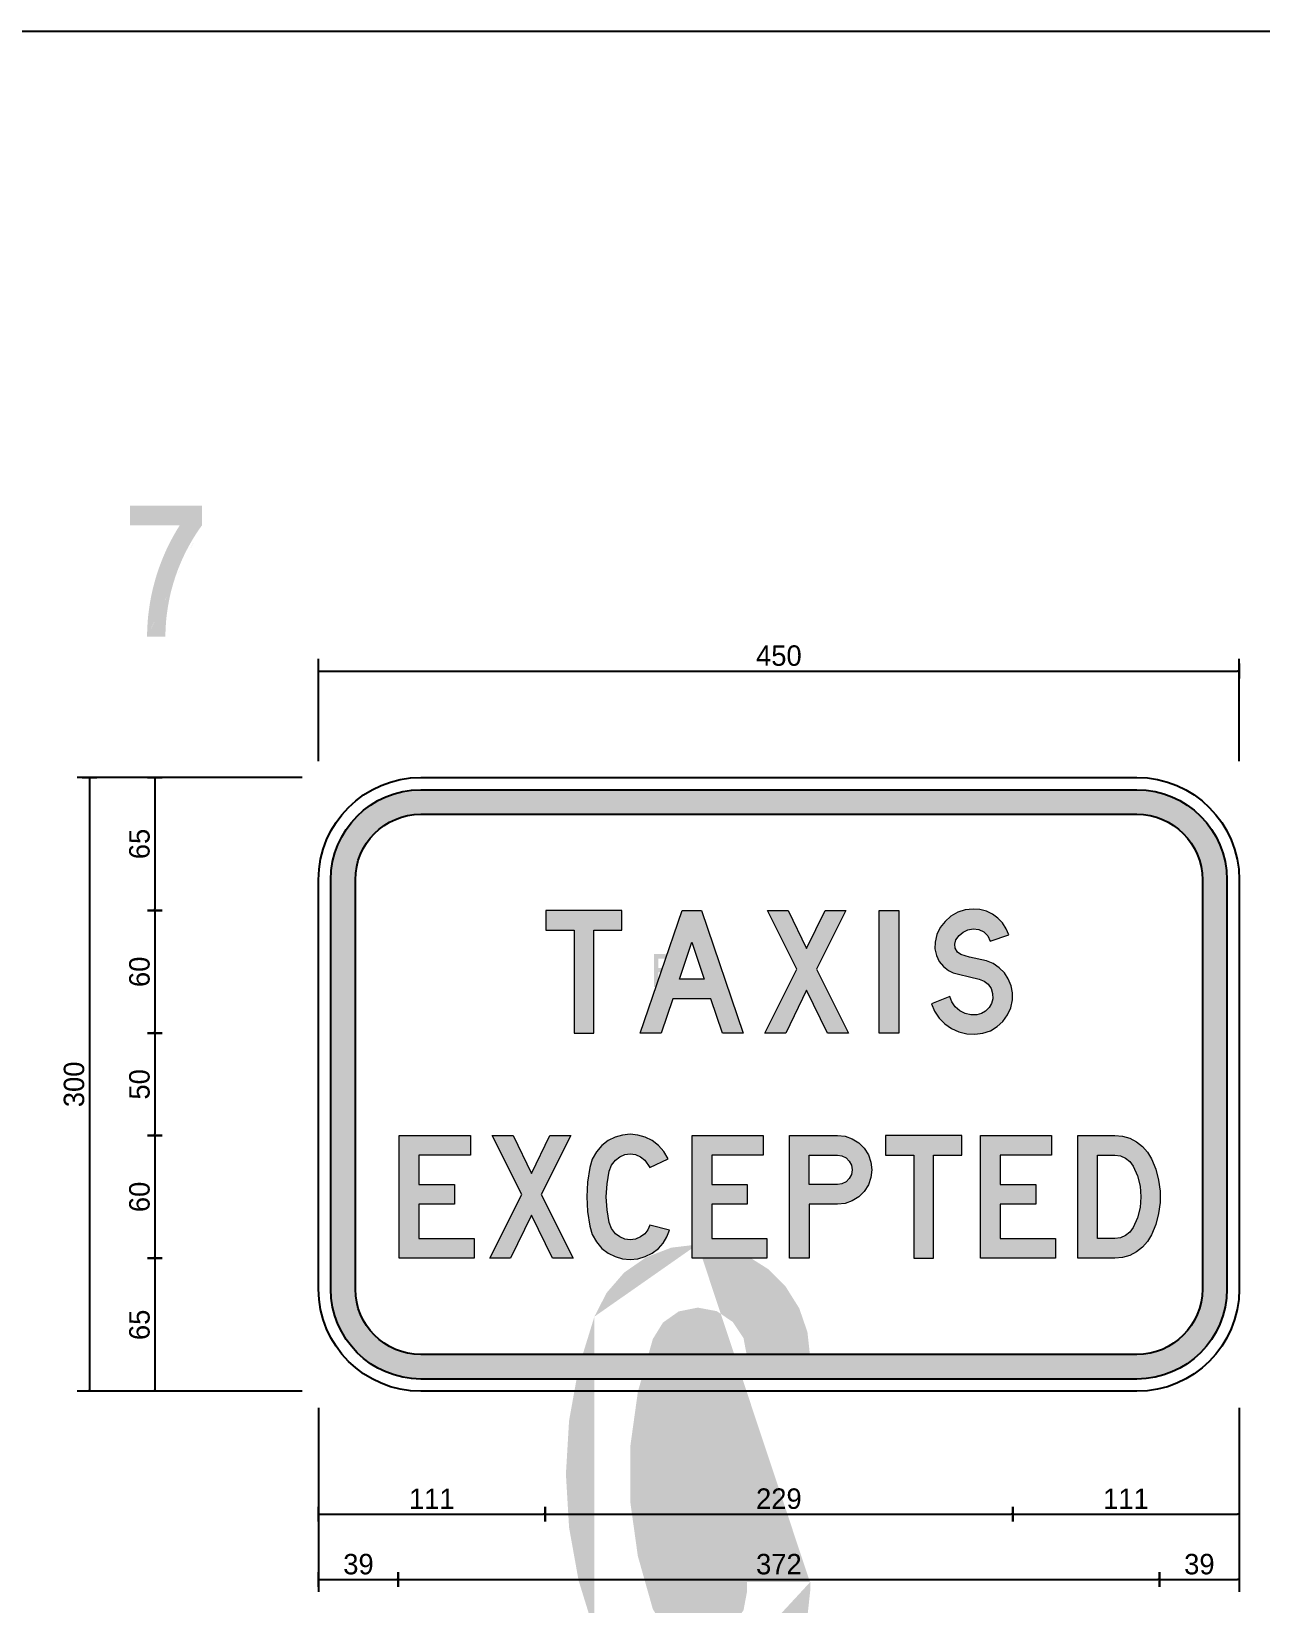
# Model space of a CAD drawing. Extents: x 0 to 1038, y -1303 to 297.
# Drawn here: x 159.3 to 309.5, y 100.4 to 292.5 of the extents above; entities that cross this region are included whole.
import ezdxf
from ezdxf.enums import TextEntityAlignment as Align

# ---------------------------------------------------------------- set-up
doc = ezdxf.new("R2010")
doc.units = 0
doc.linetypes.add('CENTERX2', pattern=[101.6, 63.5, -12.7, 12.7, -12.7])
doc.layers.get('0').update_dxf_attribs({"linetype": 'CONTINUOUS'})
doc.layers.get('DEFPOINTS').update_dxf_attribs({"linetype": 'CONTINUOUS'})
for name, color, linetype in [('GREEN', 84, 'CONTINUOUS'), ('L25', 1, 'CONTINUOUS'), ('L35', 3, 'CONTINUOUS'), ('T25', 1, 'CONTINUOUS'), ('TBLK18', 4, 'CONTINUOUS'), ('TBLK25', 1, 'CONTINUOUS'), ('TBLK35', 3, 'CONTINUOUS'), ('TBLK50', 7, 'CONTINUOUS')]:
    doc.layers.add(name, color=color, linetype=linetype)
doc.styles.add('ISO', font='iso3098b.shx')
doc.dimstyles.new('signsdim', dxfattribs={"dimtxt": 2.5, "dimasz": 0.2, "dimexe": 1.5, "dimexo": 2, "dimtad": 1, "dimlfac": 4, "dimrnd": 1, "dimtxsty": 'Standard', "dimblk": 'SGNDIM', "dimcen": 2.5, "dimse2": 1, "dimadec": 0, "dimazin": 0, "dimtfac": 1, "dimtix": 1, "dimtmove": 0, "dimatfit": 3, "dimfxl": 1, "dimarcsym": 0})

# ---------------------------------------------------------------- blocks, each defined once
blk = doc.blocks.new('A3BBLK')
at = {"layer": 'TBLK50'}
blk.add_line((415.5, 292.5), (13, 292.5), dxfattribs=at)
blk = doc.blocks.new('a3_in_vtblk std dwg')
blk.add_blockref('A3BBLK', (0, 0))
at = {"layer": 'TBLK18', "style": 'ISO'}
blk.add_attdef('MR_DIRECTORATE', text='', height=1.5, dxfattribs=at).set_placement((381.5, 68.12), align=Align.CENTER)
for tag, p in [('STREET_NAME', (355.51, 62.1)), ('SUBURB_POSTCODE', (388.49, 62.1)), ('TELEPHONE_NO.', (368.31, 59.84)), ('FAX_NO.', (393.56, 59.84))]:
    blk.add_attdef(tag, p, '', height=1.5, dxfattribs=at)
at = {"layer": 'TBLK25', "style": 'ISO'}
for tag, height, p in [('MR_BRANCH', 2, (381.5, 65.2)), ('ROAD_SECTION', 1.75, (384.5, 29.16)), ('SLK', 1.75, (384.5, 26.11)), ('CHAINAGE', 1.75, (384.5, 19.21))]:
    blk.add_attdef(tag, text='', height=height, dxfattribs=at).set_placement(p, align=Align.CENTER)
for tag, p, height in [('FILE_NUMBER', (371.77, 54.24), 2.5), ('DESIGNED_/_DRAWN', (371.77, 49.49), 2), ('VERIFIED', (371.77, 44.49), 2), ('APPROVED', (371.77, 39.49), 2), ('LOCAL_AUTHORITY', (370.48, 16.73), 1.25)]:
    blk.add_attdef(tag, p, '', height=height, dxfattribs=at)
at = {"layer": 'TBLK35', "style": 'ISO', "width": 0.9}
for tag, p in [('ROAD_PROJECT&NUMBER', (384.5, 32.23)), ('DRAWING_DESCRIPTION', (384.5, 22.29))]:
    blk.add_attdef(tag, text='', height=2.5, dxfattribs=at).set_placement(p, align=Align.CENTER)
at = {"layer": 'TBLK50', "style": 'ISO'}
blk.add_attdef('MRWA_DRG_NUMBER', (356.29, 6.08), '', height=5, dxfattribs=at)
blk = doc.blocks.new('SGNDIM')
for p, q in [((0, 0), (-1, 0)), ((0, 4.5), (0, -4.5))]:
    blk.add_line(p, q)
blk = doc.blocks.new('*D53')
at = {"layer": 'DEFPOINTS', "color": 0, "transparency": 16777216}
for p in [(306.89, 214.36), (194.39, 201.36), (306.89, 201.36)]:
    blk.add_point(p, dxfattribs=at)
at = {"layer": 'T25', "color": 0, "lineweight": -2, "transparency": 16777216}
for p, q in [((194.39, 203.36), (194.39, 215.86)), ((306.89, 203.36), (306.89, 215.86)), ((194.59, 214.36), (306.69, 214.36))]:
    blk.add_line(p, q, dxfattribs=at)
at = {"layer": 'T25', "color": 0, "lineweight": -2, "transparency": 16777216, "xscale": 0.2, "yscale": 0.2, "zscale": 0.2, "rotation": 180}
blk.add_blockref('SGNDIM', (194.39, 214.36), dxfattribs=at)
at = {"layer": 'T25', "color": 0, "lineweight": -2, "transparency": 16777216, "xscale": 0.2, "yscale": 0.2, "zscale": 0.2}
blk.add_blockref('SGNDIM', (306.89, 214.36), dxfattribs=at)
at = {"layer": 'T25', "color": 0, "transparency": 16777216, "insert": (250.64, 216.23), "char_height": 2.5, "attachment_point": 5}
blk.add_mtext('450', dxfattribs=at)
blk = doc.blocks.new('*D54')
at = {"layer": 'DEFPOINTS', "color": 0, "transparency": 16777216}
for p in [(194.39, 142.61), (174.39, 126.36), (194.39, 126.36)]:
    blk.add_point(p, dxfattribs=at)
at = {"layer": 'T25', "color": 0, "lineweight": -2, "transparency": 16777216}
for p, q in [((174.39, 142.41), (174.39, 126.56)), ((192.39, 126.36), (172.89, 126.36))]:
    blk.add_line(p, q, dxfattribs=at)
at = {"layer": 'T25', "color": 0, "lineweight": -2, "transparency": 16777216, "xscale": 0.2, "yscale": 0.2, "zscale": 0.2}
for p, rotation in [((174.39, 142.61), 90), ((174.39, 126.36), 270)]:
    blk.add_blockref('SGNDIM', p, dxfattribs=dict(at, rotation=rotation))
at = {"layer": 'T25', "color": 0, "transparency": 16777216, "insert": (172.52, 134.48), "char_height": 2.5, "attachment_point": 5, "rotation": 90}
blk.add_mtext('65', dxfattribs=at)
blk = doc.blocks.new('*D55')
at = {"layer": 'DEFPOINTS', "color": 0, "transparency": 16777216}
for p in [(194.39, 157.61), (174.39, 142.61), (194.39, 142.61)]:
    blk.add_point(p, dxfattribs=at)
at = {"layer": 'T25', "color": 0, "lineweight": -2, "transparency": 16777216}
blk.add_line((174.39, 157.41), (174.39, 142.81), dxfattribs=at)
at = {"layer": 'T25', "color": 0, "lineweight": -2, "transparency": 16777216, "xscale": 0.2, "yscale": 0.2, "zscale": 0.2}
for p, rotation in [((174.39, 157.61), 90), ((174.39, 142.61), 270)]:
    blk.add_blockref('SGNDIM', p, dxfattribs=dict(at, rotation=rotation))
at = {"layer": 'T25', "color": 0, "transparency": 16777216, "insert": (172.52, 150.11), "char_height": 2.5, "attachment_point": 5, "rotation": 90}
blk.add_mtext('60', dxfattribs=at)
blk = doc.blocks.new('*D56')
at = {"layer": 'DEFPOINTS', "color": 0, "transparency": 16777216}
for p in [(194.39, 170.11), (174.39, 157.61), (194.39, 157.61)]:
    blk.add_point(p, dxfattribs=at)
at = {"layer": 'T25', "color": 0, "lineweight": -2, "transparency": 16777216}
blk.add_line((174.39, 169.91), (174.39, 157.81), dxfattribs=at)
at = {"layer": 'T25', "color": 0, "lineweight": -2, "transparency": 16777216, "xscale": 0.2, "yscale": 0.2, "zscale": 0.2}
for p, rotation in [((174.39, 170.11), 90), ((174.39, 157.61), 270)]:
    blk.add_blockref('SGNDIM', p, dxfattribs=dict(at, rotation=rotation))
at = {"layer": 'T25', "color": 0, "transparency": 16777216, "insert": (172.52, 163.86), "char_height": 2.5, "attachment_point": 5, "rotation": 90}
blk.add_mtext('50', dxfattribs=at)
blk = doc.blocks.new('*D57')
at = {"layer": 'DEFPOINTS', "color": 0, "transparency": 16777216}
for p in [(194.39, 185.11), (174.39, 170.11), (194.39, 170.11)]:
    blk.add_point(p, dxfattribs=at)
at = {"layer": 'T25', "color": 0, "lineweight": -2, "transparency": 16777216}
blk.add_line((174.39, 184.91), (174.39, 170.31), dxfattribs=at)
at = {"layer": 'T25', "color": 0, "lineweight": -2, "transparency": 16777216, "xscale": 0.2, "yscale": 0.2, "zscale": 0.2}
for p, rotation in [((174.39, 185.11), 90), ((174.39, 170.11), 270)]:
    blk.add_blockref('SGNDIM', p, dxfattribs=dict(at, rotation=rotation))
at = {"layer": 'T25', "color": 0, "transparency": 16777216, "insert": (172.52, 177.61), "char_height": 2.5, "attachment_point": 5, "rotation": 90}
blk.add_mtext('60', dxfattribs=at)
blk = doc.blocks.new('*D58')
at = {"layer": 'DEFPOINTS', "color": 0, "transparency": 16777216}
for p in [(194.39, 201.36), (174.39, 185.11), (194.39, 185.11)]:
    blk.add_point(p, dxfattribs=at)
at = {"layer": 'T25', "color": 0, "lineweight": -2, "transparency": 16777216}
for p, q in [((192.39, 201.36), (172.89, 201.36)), ((174.39, 201.16), (174.39, 185.31))]:
    blk.add_line(p, q, dxfattribs=at)
at = {"layer": 'T25', "color": 0, "lineweight": -2, "transparency": 16777216, "xscale": 0.2, "yscale": 0.2, "zscale": 0.2}
for p, rotation in [((174.39, 201.36), 90), ((174.39, 185.11), 270)]:
    blk.add_blockref('SGNDIM', p, dxfattribs=dict(at, rotation=rotation))
at = {"layer": 'T25', "color": 0, "transparency": 16777216, "insert": (172.52, 193.23), "char_height": 2.5, "attachment_point": 5, "rotation": 90}
blk.add_mtext('65', dxfattribs=at)
blk = doc.blocks.new('*D59')
at = {"layer": 'DEFPOINTS', "color": 0, "transparency": 16777216}
for p in [(297.14, 126.36), (306.89, 126.36), (306.89, 103.36)]:
    blk.add_point(p, dxfattribs=at)
at = {"layer": 'T25', "color": 0, "lineweight": -2, "transparency": 16777216}
for p, q in [((306.89, 124.36), (306.89, 101.86)), ((297.34, 103.36), (306.69, 103.36))]:
    blk.add_line(p, q, dxfattribs=at)
at = {"layer": 'T25', "color": 0, "lineweight": -2, "transparency": 16777216, "xscale": 0.2, "yscale": 0.2, "zscale": 0.2, "rotation": 180}
blk.add_blockref('SGNDIM', (297.14, 103.36), dxfattribs=at)
at = {"layer": 'T25', "color": 0, "lineweight": -2, "transparency": 16777216, "xscale": 0.2, "yscale": 0.2, "zscale": 0.2}
blk.add_blockref('SGNDIM', (306.89, 103.36), dxfattribs=at)
at = {"layer": 'T25', "color": 0, "transparency": 16777216, "insert": (302.02, 105.23), "char_height": 2.5, "attachment_point": 5}
blk.add_mtext('39', dxfattribs=at)
blk = doc.blocks.new('*D47')
at = {"layer": 'DEFPOINTS', "color": 0, "transparency": 16777216}
for p in [(204.14, 126.36), (297.14, 126.36), (297.14, 103.36)]:
    blk.add_point(p, dxfattribs=at)
at = {"layer": 'T25', "color": 0, "lineweight": -2, "transparency": 16777216}
blk.add_line((204.34, 103.36), (296.94, 103.36), dxfattribs=at)
at = {"layer": 'T25', "color": 0, "lineweight": -2, "transparency": 16777216, "xscale": 0.2, "yscale": 0.2, "zscale": 0.2, "rotation": 180}
blk.add_blockref('SGNDIM', (204.14, 103.36), dxfattribs=at)
at = {"layer": 'T25', "color": 0, "lineweight": -2, "transparency": 16777216, "xscale": 0.2, "yscale": 0.2, "zscale": 0.2}
blk.add_blockref('SGNDIM', (297.14, 103.36), dxfattribs=at)
at = {"layer": 'T25', "color": 0, "transparency": 16777216, "insert": (250.64, 105.23), "char_height": 2.5, "attachment_point": 5}
blk.add_mtext('372', dxfattribs=at)
blk = doc.blocks.new('*D48')
at = {"layer": 'DEFPOINTS', "color": 0, "transparency": 16777216}
for p in [(194.39, 126.36), (204.14, 126.36), (204.14, 103.36)]:
    blk.add_point(p, dxfattribs=at)
at = {"layer": 'T25', "color": 0, "lineweight": -2, "transparency": 16777216}
for p, q in [((194.39, 124.36), (194.39, 101.86)), ((194.59, 103.36), (203.94, 103.36))]:
    blk.add_line(p, q, dxfattribs=at)
at = {"layer": 'T25', "color": 0, "lineweight": -2, "transparency": 16777216, "xscale": 0.2, "yscale": 0.2, "zscale": 0.2, "rotation": 180}
blk.add_blockref('SGNDIM', (194.39, 103.36), dxfattribs=at)
at = {"layer": 'T25', "color": 0, "lineweight": -2, "transparency": 16777216, "xscale": 0.2, "yscale": 0.2, "zscale": 0.2}
blk.add_blockref('SGNDIM', (204.14, 103.36), dxfattribs=at)
at = {"layer": 'T25', "color": 0, "transparency": 16777216, "insert": (199.27, 105.23), "char_height": 2.5, "attachment_point": 5}
blk.add_mtext('39', dxfattribs=at)
blk = doc.blocks.new('*D49')
at = {"layer": 'DEFPOINTS', "color": 0, "transparency": 16777216}
for p in [(279.21, 126.36), (306.89, 126.36), (306.89, 111.36)]:
    blk.add_point(p, dxfattribs=at)
at = {"layer": 'T25', "color": 0, "lineweight": -2, "transparency": 16777216}
for p, q in [((306.89, 124.36), (306.89, 109.86)), ((279.41, 111.36), (306.69, 111.36))]:
    blk.add_line(p, q, dxfattribs=at)
at = {"layer": 'T25', "color": 0, "lineweight": -2, "transparency": 16777216, "xscale": 0.2, "yscale": 0.2, "zscale": 0.2, "rotation": 180}
blk.add_blockref('SGNDIM', (279.21, 111.36), dxfattribs=at)
at = {"layer": 'T25', "color": 0, "lineweight": -2, "transparency": 16777216, "xscale": 0.2, "yscale": 0.2, "zscale": 0.2}
blk.add_blockref('SGNDIM', (306.89, 111.36), dxfattribs=at)
at = {"layer": 'T25', "color": 0, "transparency": 16777216, "insert": (293.05, 113.23), "char_height": 2.5, "attachment_point": 5}
blk.add_mtext('111', dxfattribs=at)
blk = doc.blocks.new('*D50')
at = {"layer": 'DEFPOINTS', "color": 0, "transparency": 16777216}
for p in [(222.07, 126.36), (279.21, 126.36), (279.21, 111.36)]:
    blk.add_point(p, dxfattribs=at)
at = {"layer": 'T25', "color": 0, "lineweight": -2, "transparency": 16777216}
blk.add_line((222.27, 111.36), (279.01, 111.36), dxfattribs=at)
at = {"layer": 'T25', "color": 0, "lineweight": -2, "transparency": 16777216, "xscale": 0.2, "yscale": 0.2, "zscale": 0.2, "rotation": 180}
blk.add_blockref('SGNDIM', (222.07, 111.36), dxfattribs=at)
at = {"layer": 'T25', "color": 0, "lineweight": -2, "transparency": 16777216, "xscale": 0.2, "yscale": 0.2, "zscale": 0.2}
blk.add_blockref('SGNDIM', (279.21, 111.36), dxfattribs=at)
at = {"layer": 'T25', "color": 0, "transparency": 16777216, "insert": (250.64, 113.23), "char_height": 2.5, "attachment_point": 5}
blk.add_mtext('229', dxfattribs=at)
blk = doc.blocks.new('*D51')
at = {"layer": 'DEFPOINTS', "color": 0, "transparency": 16777216}
for p in [(194.39, 126.36), (222.07, 126.36), (222.07, 111.36)]:
    blk.add_point(p, dxfattribs=at)
at = {"layer": 'T25', "color": 0, "lineweight": -2, "transparency": 16777216}
for p, q in [((194.39, 124.36), (194.39, 109.86)), ((194.59, 111.36), (221.87, 111.36))]:
    blk.add_line(p, q, dxfattribs=at)
at = {"layer": 'T25', "color": 0, "lineweight": -2, "transparency": 16777216, "xscale": 0.2, "yscale": 0.2, "zscale": 0.2, "rotation": 180}
blk.add_blockref('SGNDIM', (194.39, 111.36), dxfattribs=at)
at = {"layer": 'T25', "color": 0, "lineweight": -2, "transparency": 16777216, "xscale": 0.2, "yscale": 0.2, "zscale": 0.2}
blk.add_blockref('SGNDIM', (222.07, 111.36), dxfattribs=at)
at = {"layer": 'T25', "color": 0, "transparency": 16777216, "insert": (208.23, 113.23), "char_height": 2.5, "attachment_point": 5}
blk.add_mtext('111', dxfattribs=at)
blk = doc.blocks.new('*D52')
at = {"layer": 'DEFPOINTS', "color": 0, "transparency": 16777216}
for p in [(194.39, 201.36), (166.39, 126.36), (194.39, 126.36)]:
    blk.add_point(p, dxfattribs=at)
at = {"layer": 'T25', "color": 0, "lineweight": -2, "transparency": 16777216}
for p, q in [((192.39, 201.36), (164.89, 201.36)), ((166.39, 201.16), (166.39, 126.56)), ((192.39, 126.36), (164.89, 126.36))]:
    blk.add_line(p, q, dxfattribs=at)
at = {"layer": 'T25', "color": 0, "lineweight": -2, "transparency": 16777216, "xscale": 0.2, "yscale": 0.2, "zscale": 0.2}
for p, rotation in [((166.39, 201.36), 90), ((166.39, 126.36), 270)]:
    blk.add_blockref('SGNDIM', p, dxfattribs=dict(at, rotation=rotation))
at = {"layer": 'T25', "color": 0, "transparency": 16777216, "insert": (164.52, 163.86), "char_height": 2.5, "attachment_point": 5, "rotation": 90}
blk.add_mtext('300', dxfattribs=at)

msp = doc.modelspace()

# ---------------------------------------------------------------- hatches: boundary and pattern name
at = {"layer": 'GREEN'}
h = msp.add_hatch(color=256, dxfattribs=at)
h.paths.add_polyline_path([(254.467, 101.9465), (254.4412, 101.9465)], flags=16)
edge = h.paths.add_edge_path()
edge.add_line((246.76, 103.0549), (254.467, 103.0549))
edge.add_line((254.467, 103.0549), (254.467, 101.9465))
edge.add_line((254.1319, 98.8792), (254.467, 101.9465))
edge.add_line((254.1319, 98.8792), (253.1266, 95.9666))
edge.add_line((253.1266, 95.9666), (251.477, 93.3632))
edge.add_line((251.477, 93.3632), (249.3118, 91.1723))
edge.add_line((249.3118, 91.1723), (246.7085, 89.5226))
edge.add_line((246.7085, 89.5226), (243.7958, 88.5174))
edge.add_line((243.7958, 88.5174), (240.7285, 88.1823))
edge.add_line((240.7285, 88.1823), (237.4808, 88.5947))
edge.add_line((237.4808, 88.5947), (234.4135, 89.7546))
edge.add_line((234.4135, 89.7546), (231.7328, 91.6105))
edge.add_line((231.7328, 91.6105), (229.5934, 94.0849))
edge.add_line((229.5934, 94.0849), (228.0984, 96.9976))
edge.add_line((228.0984, 96.9976), (226.1652, 103.2611))
edge.add_line((226.1652, 103.2611), (225.0053, 109.705))
edge.add_line((225.0053, 109.705), (224.6187, 116.2521))
edge.add_line((224.6187, 116.2521), (225.0053, 122.7733))
edge.add_line((225.0053, 122.7733), (226.1652, 129.2172))
edge.add_line((226.1652, 129.2172), (228.0984, 135.4807))
edge.add_line((228.0984, 135.4807), (229.5934, 138.3934))
edge.add_line((229.5934, 138.3934), (231.7328, 140.8679))
edge.add_line((231.7328, 140.8679), (234.4135, 142.7237))
edge.add_line((234.4135, 142.7237), (237.4808, 143.9094))
edge.add_line((237.4808, 143.9094), (240.7285, 144.296))
edge.add_line((240.7285, 144.296), (243.7958, 143.9609))
edge.add_line((243.7958, 143.9609), (246.7085, 142.9557))
edge.add_line((246.7085, 142.9557), (249.3118, 141.306))
edge.add_line((249.3118, 141.306), (251.477, 139.1409))
edge.add_line((251.477, 139.1409), (253.1266, 136.5118))
edge.add_line((253.1266, 136.5118), (254.1319, 133.5991))
edge.add_line((254.1319, 133.5991), (254.467, 130.5318))
edge.add_line((254.467, 130.5318), (246.76, 130.5318))
edge.add_line((246.76, 130.5318), (246.3218, 132.8516))
edge.add_line((246.3218, 132.8516), (245.0073, 134.8363))
edge.add_line((245.0073, 134.8363), (243.0483, 136.1509))
edge.add_line((243.0483, 136.1509), (240.7285, 136.5891))
edge.add_line((240.7285, 136.5891), (238.4087, 136.1251))
edge.add_line((238.4087, 136.1251), (236.4755, 134.759))
edge.add_line((236.4755, 134.759), (235.2383, 132.7485))
edge.add_line((235.2383, 132.7485), (233.4082, 126.2788))
edge.add_line((233.4082, 126.2788), (232.4803, 119.6029))
edge.add_line((232.4803, 119.6029), (232.4803, 112.8754))
edge.add_line((232.4803, 112.8754), (233.4082, 106.2253))
edge.add_line((233.4082, 106.2253), (235.2383, 99.7556))
edge.add_line((235.2383, 99.7556), (236.4755, 97.7193))
edge.add_line((236.4755, 97.7193), (238.4087, 96.379))
edge.add_line((238.4087, 96.379), (240.7285, 95.8892))
edge.add_line((240.7285, 95.8892), (243.0483, 96.3532))
edge.add_line((243.0483, 96.3532), (245.0073, 97.6678))
edge.add_line((245.0073, 97.6678), (246.3218, 99.6267))
edge.add_line((246.3218, 99.6267), (246.76, 101.9465))
edge.add_line((246.76, 101.9465), (246.76, 103.0549))
edge = h.paths.add_edge_path(flags=16)
edge.add_line((254.467, 103.0549), (254.4412, 103.0549))
edge.add_line((240.7285, 144.296), (240.7027, 144.296))
edge.add_line((228.0984, 135.4807), (228.0726, 135.4807))
edge.add_line((228.0984, 96.9976), (228.0726, 96.9976))
edge.add_line((240.7285, 88.1823), (240.7027, 88.1823))
at = {"layer": 'L25'}
h = msp.add_hatch(color=256, dxfattribs=at)
edge = h.paths.add_edge_path()
edge.add_line((195.8924, 138.8591), (195.8924, 188.8591))
edge.add_arc((206.8924, 188.8591), 11, 90, 180, ccw=False)
edge.add_line((206.8924, 199.8591), (294.3924, 199.8591))
edge.add_arc((294.3924, 188.8591), 11, 0, 90, ccw=False)
edge.add_line((305.3924, 188.8591), (305.3924, 138.8591))
edge.add_arc((294.3924, 138.8591), 11, -90, 0, ccw=False)
edge.add_line((294.3924, 127.8591), (206.8924, 127.8591))
edge.add_arc((206.8924, 138.8591), 11, 180, 270, ccw=False)
edge = h.paths.add_edge_path(flags=16)
edge.add_line((198.8924, 138.8591), (198.8924, 188.8591))
edge.add_arc((206.8924, 188.8591), 8, 90, 180, ccw=False)
edge.add_line((206.8924, 196.8591), (294.3924, 196.8591))
edge.add_arc((294.3924, 188.8591), 8, 0, 90, ccw=False)
edge.add_line((302.3924, 188.8591), (302.3924, 138.8591))
edge.add_arc((294.3924, 138.8591), 8, -90, 0, ccw=False)
edge.add_line((294.3924, 130.8591), (206.8924, 130.8591))
edge.add_arc((206.8924, 138.8591), 8, 180, 270, ccw=False)
h = msp.add_hatch(color=256, dxfattribs=at)
h.paths.add_polyline_path([(262.8951, 185.1194), (265.2906, 185.1194), (265.2906, 170.1209), (262.8951, 170.1209)])
h.paths.add_polyline_path([(249.2376, 185.1194), (251.7894, 185.1194), (254.0288, 180.4584), (256.2812, 185.1194), (258.833, 185.1194), (255.2266, 177.9196), (259.1324, 170.1209), (256.5806, 170.1209), (254.0288, 175.3678), (251.49, 170.1209), (248.9382, 170.1209), (252.831, 177.9196)])
h.paths.add_polyline_path([(233.7054, 170.1209), (238.809, 185.1194), (241.2046, 185.1194), (246.2952, 170.1209), (243.7564, 170.1209), (242.3243, 174.3132), (237.6763, 174.3132), (236.2572, 170.1209)])
h.paths.add_polyline_path([(241.504, 176.7088), (238.5096, 176.7088), (240.0068, 181.2135)], flags=16)
h.paths.add_polyline_path([(222.1701, 185.1194), (222.1701, 182.7108), (225.6203, 182.7108), (225.6203, 170.1209), (228.0159, 170.1209), (228.0159, 182.7108), (231.466, 182.7108), (231.466, 185.1194)])
h.paths.add_polyline_path([(274.3782, 185.2626), (273.4148, 185.1714), (272.5034, 184.885), (271.6702, 184.4163), (270.9411, 183.7784), (270.3682, 183.0232), (269.9516, 182.1509), (269.7303, 181.2135), (269.7173, 180.4063), (269.8865, 179.6121), (270.238, 178.883), (270.7458, 178.2581), (271.3838, 177.7634), (271.9566, 177.4769), (272.5816, 177.3207), (273.9226, 177.0082), (275.1203, 176.7088), (275.7192, 176.4744), (276.214, 176.0838), (276.5785, 175.5631), (276.7608, 174.9512), (276.7738, 174.3132), (276.6176, 173.7403), (276.3312, 173.2326), (275.9015, 172.816), (275.3938, 172.5165), (274.8209, 172.3603), (274.1048, 172.3473), (273.3888, 172.5165), (272.7378, 172.855), (272.191, 173.3367), (271.7874, 173.9356), (271.527, 174.6126), (269.2746, 173.7143), (269.6652, 172.7899), (270.212, 171.9567), (270.902, 171.2536), (271.7223, 170.6808), (272.6206, 170.2641), (273.5971, 170.0298), (274.5866, 169.9777), (275.576, 170.1209), (276.4874, 170.4204), (277.3206, 170.9151), (278.0237, 171.5531), (278.5835, 172.3473), (278.9741, 173.2196), (279.1694, 174.17), (279.1694, 175.0553), (279.0132, 175.9146), (278.6747, 176.7348), (278.1929, 177.4769), (277.568, 178.1149), (276.8389, 178.6096), (276.0187, 178.9612), (273.9226, 179.4168), (272.881, 179.7163), (272.4514, 180.0288), (272.191, 180.4844), (272.1259, 181.0052), (272.2821, 181.513), (272.6597, 182.0468), (273.1544, 182.4634), (273.7403, 182.7368), (274.3782, 182.867), (275.0683, 182.7889), (275.6932, 182.4894), (276.1749, 181.9947), (276.4744, 181.3698), (278.7267, 182.1119), (278.4273, 182.88), (277.9846, 183.5831), (277.4118, 184.182), (276.7478, 184.6637), (276.0057, 185.0152), (275.1985, 185.2235)])
h = msp.add_hatch(color=256, dxfattribs=at)
h.paths.add_polyline_path([(215.6213, 157.6222), (218.1731, 157.6222), (220.4125, 152.9612), (222.6649, 157.6222), (225.2167, 157.6222), (221.6103, 150.4224), (225.5161, 142.6108), (222.9643, 142.6108), (220.4125, 147.8706), (217.8607, 142.6108), (215.3219, 142.6108), (219.2147, 150.4224)])
h.paths.add_polyline_path([(204.2553, 157.6222), (212.9523, 157.6222), (212.9523, 155.2136), (206.6639, 155.2136), (206.6639, 151.6202), (210.9994, 151.6202), (210.9994, 149.2116), (206.6639, 149.2116), (206.6639, 145.0194), (213.408, 145.0194), (213.408, 142.6108), (204.2553, 142.6108)])
h.paths.add_polyline_path([(275.2766, 157.6222), (283.9736, 157.6222), (283.9736, 155.2136), (277.6852, 155.2136), (277.6852, 151.6202), (282.0207, 151.6202), (282.0207, 149.2116), (277.6852, 149.2116), (277.6852, 145.0194), (284.4293, 145.0194), (284.4293, 142.6108), (275.2766, 142.6108)])
h.paths.add_polyline_path([(263.6892, 157.6222), (263.6892, 155.2136), (267.1394, 155.2136), (267.1394, 142.6108), (269.535, 142.6108), (269.535, 155.2136), (272.9852, 155.2136), (272.9852, 157.6222)])
h.paths.add_polyline_path([(240.0328, 157.6222), (248.7299, 157.6222), (248.7299, 155.2136), (242.4284, 155.2136), (242.4284, 151.6202), (246.7769, 151.6202), (246.7769, 149.2116), (242.4284, 149.2116), (242.4284, 145.0194), (249.1725, 145.0194), (249.1725, 142.6108), (240.0328, 142.6108)])
h.paths.add_polyline_path([(291.6942, 142.6108), (287.1894, 142.6108), (287.1894, 157.6222), (291.6942, 157.6222), (292.6185, 157.5311), (293.5169, 157.2707), (294.3501, 156.8411), (295.0922, 156.2682), (295.7042, 155.5651), (296.1859, 154.771), (296.7067, 153.495), (297.0452, 152.1671), (297.2274, 150.8), (297.2274, 149.433), (297.0452, 148.0659), (296.7067, 146.7379), (296.1859, 145.462), (295.7042, 144.6548), (295.0922, 143.9648), (294.3501, 143.3919), (293.5169, 142.9623), (292.6185, 142.7019)])
h.paths.add_polyline_path([(291.6942, 145.0194), (289.585, 145.0194), (289.585, 155.2136), (291.6942, 155.2136), (292.3712, 155.1225), (292.9961, 154.8491), (293.5299, 154.4194), (293.9335, 153.8596), (294.4543, 152.6748), (294.7798, 151.4119), (294.8839, 150.11), (294.7798, 148.821), (294.4543, 147.5582), (293.9335, 146.3604), (293.5299, 145.8135), (292.9961, 145.3839), (292.3712, 145.1105)], flags=16)
h.paths.add_polyline_path([(257.7914, 151.6202), (254.3413, 151.6202), (254.3413, 155.2136), (257.7914, 155.2136), (258.3513, 155.1355), (258.846, 154.8751), (259.2496, 154.4715), (259.497, 153.9768), (259.5881, 153.4169), (259.497, 152.8571), (259.2496, 152.3493), (258.846, 151.9587), (258.3513, 151.6984)], flags=16)
h.paths.add_polyline_path([(257.7914, 149.2116), (254.3413, 149.2116), (254.3413, 142.6108), (251.9457, 142.6108), (251.9457, 157.6222), (257.7914, 157.6222), (258.7288, 157.5181), (259.6141, 157.2056), (260.4083, 156.7109), (261.0723, 156.0469), (261.5801, 155.2397), (261.8926, 154.3543), (261.9837, 153.4169), (261.8926, 152.4795), (261.5801, 151.5942), (261.0723, 150.787), (260.4083, 150.123), (259.6141, 149.6283), (258.7288, 149.3158)])
h.paths.add_polyline_path([(237.1165, 154.771), (236.5957, 155.6433), (235.9187, 156.4114), (235.1636, 156.9973), (234.3173, 157.4139), (233.4059, 157.6743), (232.4685, 157.7654), (231.5311, 157.6743), (230.6198, 157.4139), (229.7735, 156.9973), (229.0184, 156.4114), (228.3413, 155.6302), (227.8336, 154.7189), (227.5211, 153.7164), (227.2737, 151.9197), (227.1826, 150.11), (227.2737, 148.3133), (227.5211, 146.5166), (227.8336, 145.5141), (228.3413, 144.6027), (229.0184, 143.8216), (229.7735, 143.2357), (230.6198, 142.8191), (231.5311, 142.5587), (232.4685, 142.4675), (233.4059, 142.5587), (234.3173, 142.8191), (235.1636, 143.2357), (235.9187, 143.8216), (236.5046, 144.4725), (236.9602, 145.2407), (237.2727, 146.0609), (234.8641, 146.6728), (234.6428, 146.1), (234.2652, 145.6183), (233.7444, 145.2147), (233.1325, 144.9543), (232.4685, 144.8631), (231.8175, 144.9543), (231.1926, 145.2147), (230.6718, 145.6183), (230.2031, 146.2432), (229.9167, 146.9723), (229.6433, 148.5346), (229.5522, 150.11), (229.6433, 151.6984), (229.9167, 153.2607), (230.2031, 153.9898), (230.6718, 154.6147), (231.1926, 155.0183), (231.8175, 155.2787), (232.4685, 155.3698), (233.1325, 155.2787), (233.7444, 155.0183), (234.2652, 154.6147), (234.8641, 153.7164)])
at = {"layer": 'TBLK25', "linetype": 'CENTERX2'}
h = msp.add_hatch(color=256, dxfattribs=at)
h.paths.add_polyline_path([(175.6786, 218.5738), (175.6721, 218.5738)], flags=16)
edge = h.paths.add_edge_path()
edge.add_line((175.6851, 219.0423), (175.6786, 218.5738))
edge.add_line((173.4404, 218.5738), (175.6786, 218.5738))
edge.add_line((173.4404, 218.5738), (173.4469, 219.0683))
edge.add_line((173.4469, 219.0683), (173.4664, 219.5628))
edge.add_line((173.4664, 219.5628), (173.4925, 220.0573))
edge.add_line((173.4925, 220.0573), (173.525, 220.5518))
edge.add_line((173.525, 220.5518), (173.5705, 221.0463))
edge.add_line((173.5705, 221.0463), (173.6291, 221.5343))
edge.add_line((173.6291, 221.5343), (173.6942, 222.0288))
edge.add_line((173.6942, 222.0288), (173.7657, 222.5168))
edge.add_line((173.7657, 222.5168), (173.8503, 223.0048))
edge.add_line((173.8503, 223.0048), (173.9414, 223.4927))
edge.add_line((173.9414, 223.4927), (174.0455, 223.9742))
edge.add_line((174.0455, 223.9742), (174.1561, 224.4622))
edge.add_line((174.1561, 224.4622), (174.2797, 224.9372))
edge.add_line((174.2797, 224.9372), (174.4099, 225.4187))
edge.add_line((174.4099, 225.4187), (174.5465, 225.8936))
edge.add_line((174.5465, 225.8936), (174.6962, 226.3686))
edge.add_line((174.6962, 226.3686), (174.8523, 226.8371))
edge.add_line((174.8523, 226.8371), (175.0215, 227.299))
edge.add_line((175.0215, 227.299), (175.1972, 227.761))
edge.add_line((175.1972, 227.761), (175.3858, 228.223))
edge.add_line((175.3858, 228.223), (175.5745, 228.6784))
edge.add_line((175.5745, 228.6784), (175.7762, 229.1339))
edge.add_line((175.7762, 229.1339), (175.9909, 229.5763))
edge.add_line((175.9909, 229.5763), (176.2122, 230.0253))
edge.add_line((176.2122, 230.0253), (176.4399, 230.4612))
edge.add_line((176.4399, 230.4612), (176.6741, 230.8971))
edge.add_line((176.6741, 230.8971), (176.9214, 231.3266))
edge.add_line((176.9214, 231.3266), (177.1751, 231.7495))
edge.add_line((177.1751, 231.7495), (177.4354, 232.1724))
edge.add_line((177.4354, 232.1724), (171.3648, 232.1724))
edge.add_line((171.3648, 232.1724), (171.3648, 234.5733))
edge.add_line((171.3648, 234.5733), (180.1551, 234.5733))
edge.add_line((180.1551, 234.5733), (180.1551, 232.1724))
edge.add_line((180.1551, 232.1724), (179.8818, 231.7885))
edge.add_line((179.8818, 231.7885), (179.6216, 231.4046))
edge.add_line((179.6216, 231.4046), (179.3613, 231.0077))
edge.add_line((179.3613, 231.0077), (179.1141, 230.6109))
edge.add_line((179.1141, 230.6109), (178.8733, 230.2074))
edge.add_line((178.8733, 230.2074), (178.6391, 229.804))
edge.add_line((178.6391, 229.804), (178.4114, 229.3876))
edge.add_line((178.4114, 229.3876), (178.1966, 228.9712))
edge.add_line((178.1966, 228.9712), (177.9884, 228.5548))
edge.add_line((177.9884, 228.5548), (177.7867, 228.1254))
edge.add_line((177.7867, 228.1254), (177.598, 227.6959))
edge.add_line((177.598, 227.6959), (177.4159, 227.2665))
edge.add_line((177.4159, 227.2665), (177.2402, 226.8306))
edge.add_line((177.2402, 226.8306), (177.0775, 226.3881))
edge.add_line((177.0775, 226.3881), (176.9214, 225.9457))
edge.add_line((176.9214, 225.9457), (176.7782, 225.5033))
edge.add_line((176.7782, 225.5033), (176.6351, 225.0543))
edge.add_line((176.6351, 225.0543), (176.5115, 224.5989))
edge.add_line((176.5115, 224.5989), (176.3878, 224.1499))
edge.add_line((176.3878, 224.1499), (176.2772, 223.6945))
edge.add_line((176.2772, 223.6945), (176.1796, 223.2325))
edge.add_line((176.1796, 223.2325), (176.0885, 222.7705))
edge.add_line((176.0885, 222.7705), (176.004, 222.3086))
edge.add_line((176.004, 222.3086), (175.9324, 221.8466))
edge.add_line((175.9324, 221.8466), (175.8673, 221.3846))
edge.add_line((175.8673, 221.3846), (175.8088, 220.9162))
edge.add_line((175.8088, 220.9162), (175.7632, 220.4477))
edge.add_line((175.7632, 220.4477), (175.7307, 219.9792))
edge.add_line((175.7307, 219.9792), (175.7047, 219.5108))
edge.add_line((175.7047, 219.5108), (175.6851, 219.0423))
edge = h.paths.add_edge_path(flags=16)
edge.add_line((180.1551, 232.1724), (180.1486, 232.1724))
edge.add_line((173.4404, 218.5738), (173.4339, 218.5738))
h = msp.add_hatch(color=256, dxfattribs=at)
h.paths.add_polyline_path([(236.6166, 179.2257), (236.5538, 179.2257)], flags=0)
edge = h.paths.add_edge_path(flags=16)
edge.add_line((235.9266, 178.0966), (235.9266, 179.2257))
edge.add_line((235.9266, 179.2257), (236.6166, 179.2257))
edge.add_line((236.9302, 179.0375), (236.6166, 179.2257))
edge.add_line((236.9302, 179.0375), (236.9929, 178.6611))
edge.add_line((236.9929, 178.6611), (236.9302, 178.3475))
edge.add_line((236.9302, 178.3475), (236.6166, 178.0966))
edge.add_line((236.6166, 178.0966), (235.9266, 178.0966))
h.paths.add_polyline_path([(236.5538, 179.7902), (236.6166, 179.7902)], flags=16)
edge = h.paths.add_edge_path()
edge.add_line((235.9266, 175.7758), (235.3621, 175.7758))
edge.add_line((235.3621, 175.7758), (235.3621, 179.7902))
edge.add_line((235.3621, 179.7902), (236.6166, 179.7902))
edge.add_line((236.9302, 179.7275), (236.6166, 179.7902))
edge.add_line((236.9302, 179.7275), (237.2438, 179.602))
edge.add_line((237.2438, 179.602), (237.432, 179.3511))
edge.add_line((237.432, 179.3511), (237.5574, 178.912))
edge.add_line((237.5574, 178.912), (237.5574, 178.473))
edge.add_line((237.5574, 178.473), (237.432, 178.0339))
edge.add_line((237.432, 178.0339), (237.2438, 177.783))
edge.add_line((237.2438, 177.783), (236.9302, 177.5948))
edge.add_line((236.9302, 177.5948), (236.6166, 177.5321))
edge.add_line((236.6166, 177.5321), (235.9266, 177.5321))
edge.add_line((235.9266, 177.5321), (235.9266, 175.7758))

# ---------------------------------------------------------------- linework, layer by layer
at = {"layer": 'L25'}
for points in [[(195.8924, 138.8591), (195.8924, 188.8591, -0.41421356), (206.8924, 199.8591), (294.3924, 199.8591, -0.41421356), (305.3924, 188.8591), (305.3924, 138.8591, -0.41421356), (294.3924, 127.8591), (206.8924, 127.8591, -0.41421356)], [(198.8924, 138.8591), (198.8924, 188.8591, -0.41421356), (206.8924, 196.8591), (294.3924, 196.8591, -0.41421356), (302.3924, 188.8591), (302.3924, 138.8591, -0.41421356), (294.3924, 130.8591), (206.8924, 130.8591, -0.41421356)]]:
    msp.add_lwpolyline(points, format="xyb", close=True, dxfattribs=at)
at = {"layer": 'L25', "lineweight": 0}
for points in [[(222.1701, 185.1194), (222.1701, 182.7108), (225.6203, 182.7108), (225.6203, 170.1209), (228.0159, 170.1209), (228.0159, 182.7108), (231.466, 182.7108), (231.466, 185.1194), (222.1701, 185.1194)], [(233.7054, 170.1209), (238.809, 185.1194), (241.2046, 185.1194), (246.2952, 170.1209), (243.7564, 170.1209), (242.3243, 174.3132), (237.6763, 174.3132), (236.2572, 170.1209), (233.7054, 170.1209)], [(249.2376, 185.1194), (251.7894, 185.1194), (254.0288, 180.4584), (256.2812, 185.1194), (258.833, 185.1194), (255.2266, 177.9196), (259.1324, 170.1209), (256.5806, 170.1209), (254.0288, 175.3678), (251.49, 170.1209), (248.9382, 170.1209), (252.831, 177.9196), (249.2376, 185.1194)], [(262.8951, 185.1194), (265.2906, 185.1194), (265.2906, 170.1209), (262.8951, 170.1209), (262.8951, 185.1194)], [(274.3782, 185.2626), (273.4148, 185.1714), (272.5034, 184.885), (271.6702, 184.4163), (270.9411, 183.7784), (270.3682, 183.0232), (269.9516, 182.1509), (269.7303, 181.2135), (269.7173, 180.4063), (269.8865, 179.6121), (270.238, 178.883), (270.7458, 178.2581), (271.3838, 177.7634), (271.9566, 177.4769), (272.5816, 177.3207), (273.9226, 177.0082), (275.1203, 176.7088), (275.7192, 176.4744), (276.214, 176.0838), (276.5785, 175.5631), (276.7608, 174.9512), (276.7738, 174.3132), (276.6176, 173.7403), (276.3312, 173.2326), (275.9015, 172.816), (275.3938, 172.5165), (274.8209, 172.3603), (274.1048, 172.3473), (273.3888, 172.5165), (272.7378, 172.855), (272.191, 173.3367), (271.7874, 173.9356), (271.527, 174.6126), (269.2746, 173.7143), (269.6652, 172.7899), (270.212, 171.9567), (270.902, 171.2536), (271.7223, 170.6808), (272.6206, 170.2641), (273.5971, 170.0298), (274.5866, 169.9777), (275.576, 170.1209), (276.4874, 170.4204), (277.3206, 170.9151), (278.0237, 171.5531), (278.5835, 172.3473), (278.9741, 173.2196), (279.1694, 174.17), (279.1694, 175.0553), (279.0132, 175.9146), (278.6747, 176.7348), (278.1929, 177.4769), (277.568, 178.1149), (276.8389, 178.6096), (276.0187, 178.9612), (273.9226, 179.4168), (272.881, 179.7163), (272.4514, 180.0288), (272.191, 180.4844), (272.1259, 181.0052), (272.2821, 181.513), (272.6597, 182.0468), (273.1544, 182.4634), (273.7403, 182.7368), (274.3782, 182.867), (275.0683, 182.7889), (275.6932, 182.4894), (276.1749, 181.9947), (276.4744, 181.3698), (278.7267, 182.1119), (278.4273, 182.88), (277.9846, 183.5831), (277.4118, 184.182), (276.7478, 184.6637), (276.0057, 185.0152), (275.1985, 185.2235)], [(241.504, 176.7088), (238.5096, 176.7088), (240.0068, 181.2135), (241.504, 176.7088)], [(204.2553, 157.6222), (212.9523, 157.6222), (212.9523, 155.2136), (206.6639, 155.2136), (206.6639, 151.6202), (210.9994, 151.6202), (210.9994, 149.2116), (206.6639, 149.2116), (206.6639, 145.0194), (213.408, 145.0194), (213.408, 142.6108), (204.2553, 142.6108), (204.2553, 157.6222)], [(215.6213, 157.6222), (218.1731, 157.6222), (220.4125, 152.9612), (222.6649, 157.6222), (225.2167, 157.6222), (221.6103, 150.4224), (225.5161, 142.6108), (222.9643, 142.6108), (220.4125, 147.8706), (217.8607, 142.6108), (215.3219, 142.6108), (219.2147, 150.4224), (215.6213, 157.6222)], [(237.1165, 154.771), (236.5957, 155.6433), (235.9187, 156.4114), (235.1636, 156.9973), (234.3173, 157.4139), (233.4059, 157.6743), (232.4685, 157.7654), (231.5311, 157.6743), (230.6198, 157.4139), (229.7735, 156.9973), (229.0184, 156.4114), (228.3413, 155.6302), (227.8336, 154.7189), (227.5211, 153.7164), (227.2737, 151.9197), (227.1826, 150.11), (227.2737, 148.3133), (227.5211, 146.5166), (227.8336, 145.5141), (228.3413, 144.6027), (229.0184, 143.8216), (229.7735, 143.2357), (230.6198, 142.8191), (231.5311, 142.5587), (232.4685, 142.4675), (233.4059, 142.5587), (234.3173, 142.8191), (235.1636, 143.2357), (235.9187, 143.8216), (236.5046, 144.4725), (236.9602, 145.2407), (237.2727, 146.0609), (234.8641, 146.6728), (234.6428, 146.1), (234.2652, 145.6183), (233.7444, 145.2147), (233.1325, 144.9543), (232.4685, 144.8631), (231.8175, 144.9543), (231.1926, 145.2147), (230.6718, 145.6183), (230.2031, 146.2432), (229.9167, 146.9723), (229.6433, 148.5346), (229.5522, 150.11), (229.6433, 151.6984), (229.9167, 153.2607), (230.2031, 153.9898), (230.6718, 154.6147), (231.1926, 155.0183), (231.8175, 155.2787), (232.4685, 155.3698), (233.1325, 155.2787), (233.7444, 155.0183), (234.2652, 154.6147), (234.8641, 153.7164)], [(240.0328, 157.6222), (248.7299, 157.6222), (248.7299, 155.2136), (242.4284, 155.2136), (242.4284, 151.6202), (246.7769, 151.6202), (246.7769, 149.2116), (242.4284, 149.2116), (242.4284, 145.0194), (249.1725, 145.0194), (249.1725, 142.6108), (240.0328, 142.6108), (240.0328, 157.6222)], [(257.7914, 149.2116), (254.3413, 149.2116), (254.3413, 142.6108), (251.9457, 142.6108), (251.9457, 157.6222), (257.7914, 157.6222), (258.7288, 157.5181), (259.6141, 157.2056), (260.4083, 156.7109), (261.0723, 156.0469), (261.5801, 155.2397), (261.8926, 154.3543), (261.9837, 153.4169), (261.8926, 152.4795), (261.5801, 151.5942), (261.0723, 150.787), (260.4083, 150.123), (259.6141, 149.6283), (258.7288, 149.3158)], [(263.6892, 157.6222), (263.6892, 155.2136), (267.1394, 155.2136), (267.1394, 142.6108), (269.535, 142.6108), (269.535, 155.2136), (272.9852, 155.2136), (272.9852, 157.6222), (263.6892, 157.6222)], [(275.2766, 157.6222), (283.9736, 157.6222), (283.9736, 155.2136), (277.6852, 155.2136), (277.6852, 151.6202), (282.0207, 151.6202), (282.0207, 149.2116), (277.6852, 149.2116), (277.6852, 145.0194), (284.4293, 145.0194), (284.4293, 142.6108), (275.2766, 142.6108), (275.2766, 157.6222)], [(291.6942, 142.6108), (287.1894, 142.6108), (287.1894, 157.6222), (291.6942, 157.6222), (292.6185, 157.5311), (293.5169, 157.2707), (294.3501, 156.8411), (295.0922, 156.2682), (295.7042, 155.5651), (296.1859, 154.771), (296.7067, 153.495), (297.0452, 152.1671), (297.2274, 150.8), (297.2274, 149.433), (297.0452, 148.0659), (296.7067, 146.7379), (296.1859, 145.462), (295.7042, 144.6548), (295.0922, 143.9648), (294.3501, 143.3919), (293.5169, 142.9623), (292.6185, 142.7019)], [(257.7914, 151.6202), (254.3413, 151.6202), (254.3413, 155.2136), (257.7914, 155.2136), (258.3513, 155.1355), (258.846, 154.8751), (259.2496, 154.4715), (259.497, 153.9768), (259.5881, 153.4169), (259.497, 152.8571), (259.2496, 152.3493), (258.846, 151.9587), (258.3513, 151.6984)], [(291.6942, 145.0194), (289.585, 145.0194), (289.585, 155.2136), (291.6942, 155.2136), (292.3712, 155.1225), (292.9961, 154.8491), (293.5299, 154.4194), (293.9335, 153.8596), (294.4543, 152.6748), (294.7798, 151.4119), (294.8839, 150.11), (294.7798, 148.821), (294.4543, 147.5582), (293.9335, 146.3604), (293.5299, 145.8135), (292.9961, 145.3839), (292.3712, 145.1105)]]:
    msp.add_lwpolyline(points, close=True, dxfattribs=at)
at = {"layer": 'L35'}
msp.add_lwpolyline([(194.3924, 138.8591), (194.3924, 188.8591, -0.41421356), (206.8924, 201.3591), (294.3924, 201.3591, -0.41421356), (306.8924, 188.8591), (306.8924, 138.8591, -0.41421356), (294.3924, 126.3591), (206.8924, 126.3591, -0.41421356)], format="xyb", close=True, dxfattribs=at)

# ---------------------------------------------------------------- block references
at = {"layer": 'L25'}
msp.add_blockref('a3_in_vtblk std dwg', (0, 0), dxfattribs=at)

# ---------------------------------------------------------------- dimensions: what is measured, and where the dimension line sits
at = {"layer": 'T25'}
for base, p1, p2, override, picture, middle in [((306.8924, 214.3591), (194.3924, 201.3591), (306.8924, 201.3591), {"dimse2": 0}, '*D53', (250.6424, 216.2341)), ((297.1406, 103.3591), (204.1442, 126.3591), (297.1406, 126.3591), {"dimse1": 1}, '*D47', (250.6424, 105.2341)), ((279.2144, 111.3591), (222.0705, 126.3591), (279.2144, 126.3591), {"dimse1": 1}, '*D50', (250.6424, 113.2341)), ((306.8924, 111.3591), (279.2144, 126.3591), (306.8924, 126.3591), {"dimse1": 1, "dimse2": 0}, '*D49', (293.0534, 113.2341)), ((306.8924, 103.3591), (297.1406, 126.3591), (306.8924, 126.3591), {"dimse1": 1, "dimse2": 0}, '*D59', (302.0165, 105.2341))]:
    dim = msp.add_linear_dim(base=base, p1=p1, p2=p2, dimstyle='signsdim', override=override, dxfattribs=at)
    dim.commit()
    dim.dimension.update_dxf_attribs({"geometry": picture, "text_midpoint": middle})
for base, p1, p2, override, picture, middle in [((166.3924, 126.3591), (194.3924, 201.3591), (194.3924, 126.3591), {"dimse2": 0}, '*D52', (164.5174, 163.8591)), ((174.3924, 170.1091), (194.3924, 185.1091), (194.3924, 170.1091), {"dimse1": 1}, '*D57', (172.5174, 177.6091)), ((174.3924, 157.6091), (194.3924, 170.1091), (194.3924, 157.6091), {"dimse1": 1}, '*D56', (172.5174, 163.8591)), ((174.3924, 142.6091), (194.3924, 157.6091), (194.3924, 142.6091), {"dimse1": 1}, '*D55', (172.5174, 150.1091)), ((174.3924, 126.3591), (194.3924, 142.6091), (194.3924, 126.3591), {"dimse1": 1, "dimse2": 0}, '*D54', (172.5174, 134.4841))]:
    dim = msp.add_linear_dim(base=base, p1=p1, p2=p2, angle=90, dimstyle='signsdim', override=override, dxfattribs=at)
    dim.commit()
    dim.dimension.update_dxf_attribs({"geometry": picture, "text_midpoint": middle})
dim = msp.add_linear_dim(base=(174.3924, 185.1091), p1=(194.3924, 201.3591), p2=(194.3924, 185.1091), angle=90, dimstyle='signsdim', dxfattribs=at)
dim.commit()
dim.dimension.update_dxf_attribs({"geometry": '*D58', "text_midpoint": (172.5174, 193.2341)})
for base, p2, picture, middle in [((204.1442, 103.3591), (204.1442, 126.3591), '*D48', (199.2683, 105.2341)), ((222.0705, 111.3591), (222.0705, 126.3591), '*D51', (208.2314, 113.2341))]:
    dim = msp.add_linear_dim(base=base, p1=(194.3924, 126.3591), p2=p2, dimstyle='signsdim', dxfattribs=at)
    dim.commit()
    dim.dimension.update_dxf_attribs({"geometry": picture, "text_midpoint": middle})

doc.saveas('drawing.dxf')
